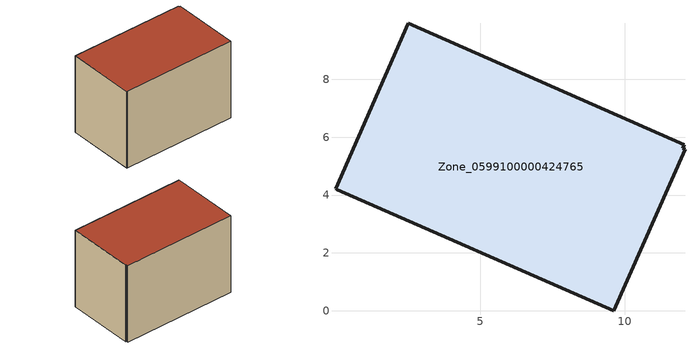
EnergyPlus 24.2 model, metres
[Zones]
Zone_0599100000424765
 floor ground (C_G): 2.52,9.94 12.06,5.74 12,5.62 12.08,5.58 9.63,0 0.07,4.18 0,4.22 z0
 wall outside (C_F): 12.06,5.74 2.52,9.94 0,4.22 0.07,4.18 9.63,0 12.08,5.58 12,5.62 12.06,5.74 z0:7.28
 roof outside (C_R): 12.08,5.58 12,5.62 12.06,5.74 2.52,9.94 0,4.22 0.07,4.18 9.63,0 z7.28
[BUILDING]
Pand.0599100000424765: North Axis=0; Terrain=City; Loads Convergence Tolerance Value=0.04; Temperature Convergence Tolerance Value=0.4; Solar Distribution=FullExterior; Maximum Number of Warmup Days=25; Minimum Number of Warmup Days=1
[Site:Location]
Rotterdam.The.Hague.AP_ZH_NLD Design_Conditions: Latitude=51.96; Longitude=4.45; Time Zone=1; Elevation=-4.5
[SITE:GROUNDTEMPERATURE:BUILDINGSURFACE]
18, 18, 18, 18, 18, 18, 18, 18, 18, 18, 18, 18
[MATERIAL] Thermal Absorptance=0.9; Solar Absorptance=0.7; Visible Absorptance=0.7
Name | Roughness | Thickness | Conductivity | Density | Specific Heat
G.TC.2006-2014 | MediumSmooth | 0.15 | 0.06 | 540 | 1210
F.TC.2006-2014 | Rough | 0.3 | 0.12 | 1920 | 840
R.TC.2006-2014 | MediumRough | 0.2 | 0.08 | 1500 | 1000
[CONSTRUCTION]
C_G: G.TC.2006-2014
C_F: F.TC.2006-2014
C_R: R.TC.2006-2014
[ZONE]
Zone_0599100000424765: Type=1; Multiplier=1; Ceiling Height=Autocalculate; Volume=Autocalculate; Floor Area=autocalculate; Part of Total Floor Area=Yes
[ZONEINFILTRATION:DESIGNFLOWRATE]
Infil_Zone_0599100000424765: Zone or ZoneList or Space or SpaceList=Zone_0599100000424765; Schedule=AlwaysOn; Design Flow Rate Calculation Method=Flow/Area; Flow Rate per Floor Area=0.0015; Constant Term Coefficient=1; Temperature Term Coefficient=0; Velocity Term Coefficient=0; Velocity Squared Term Coefficient=0
[HVACTEMPLATE:ZONE:IDEALLOADSAIRSYSTEM]
Zone_0599100000424765: Maximum Heating Supply Air Temperature=50; Minimum Cooling Supply Air Temperature=13; Maximum Heating Supply Air Humidity Ratio=0.0156; Minimum Cooling Supply Air Humidity Ratio=0.0077; Heating Limit=NoLimit; Cooling Limit=NoLimit; Dehumidification Control Type=ConstantSensibleHeatRatio; Cooling Sensible Heat Ratio=0.7; Dehumidification Setpoint=60; Humidification Control Type=None; Humidification Setpoint=30; Outdoor Air Method=None; Outdoor Air Flow Rate per Person=0.00944; Outdoor Air Flow Rate per Zone Floor Area=0; Outdoor Air Flow Rate per Zone=0; Demand Controlled Ventilation Type=None; Outdoor Air Economizer Type=NoEconomizer; Heat Recovery Type=None; Sensible Heat Recovery Effectiveness=0.7; Latent Heat Recovery Effectiveness=0.65
[ZONECONTROL:THERMOSTAT]
ThermostatControl_Zone_0599100000424765: Zone or ZoneList=Zone_0599100000424765; Control Type Schedule=DualSetpointControlType; Control 1=Thermostat_Zone_0599100000424765; Temperature Difference Between Cutout And Setpoint=0
[THERMOSTATSETPOINT:DUALSETPOINT]
Thermostat_Zone_0599100000424765: Heating Setpoint Temperature Schedule=HeatingSetpoint_Zone_0599100000424765; Cooling Setpoint Temperature Schedule=CoolingSetpoint_Zone_0599100000424765
[SCHEDULE:COMPACT]
HeatingSetpoint_Zone_0599100000424765: Through: 12/31, For: AllDays, Until: 24:00, 21
CoolingSetpoint_Zone_0599100000424765: Through: 12/31, For: AllDays, Until: 24:00, 24
DualSetpointControlType: Through: 12/31, For: AllDays, Until: 24:00, 4
AlwaysOn: Through: 12/31, For: AllDays, Until: 24:00, 1
